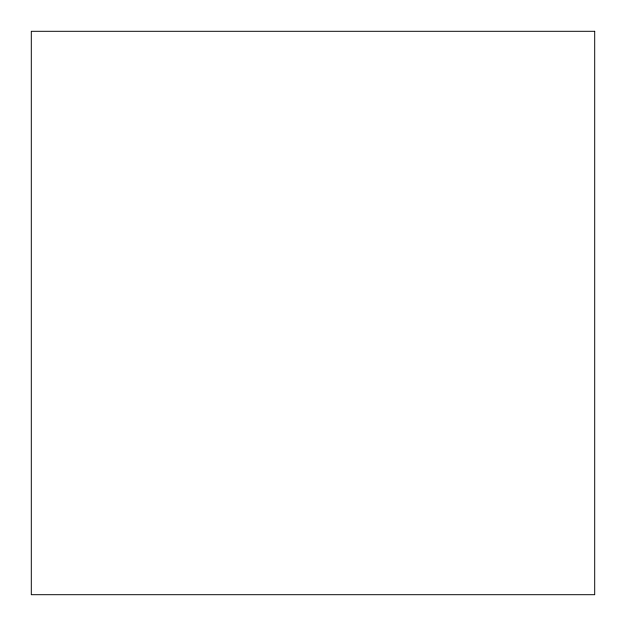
<?xml version="1.0" encoding="UTF-8"?>
<svg xmlns="http://www.w3.org/2000/svg" width="626" height="626" viewBox="0 0 626 626"><rect width="100%" height="100%" fill="white"/><g stroke="black" fill="none" stroke-linecap="round" stroke-linejoin="round"><path stroke-width="0.94" d="M594.7 31.3L31.3 31.3L31.3 594.7L594.7 594.7L594.7 31.3"/></g></svg>
